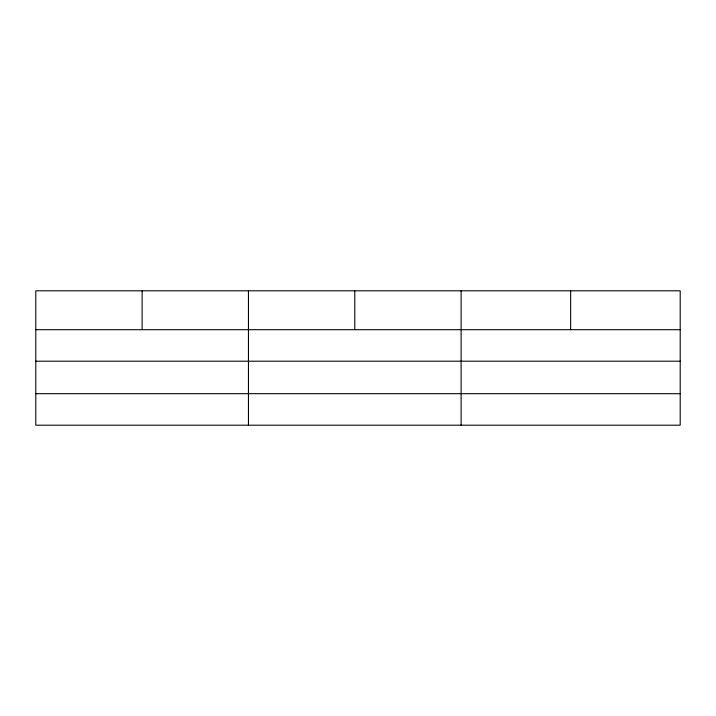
<?xml version="1.0" encoding="UTF-8"?>
<svg xmlns="http://www.w3.org/2000/svg" width="716" height="716" viewBox="0 0 716 716"><rect width="100%" height="100%" fill="white"/><g stroke="black" fill="none" stroke-linecap="round" stroke-linejoin="round"><path stroke-width="1.07" d="M680.2 361.204L680.2 290.803L35.8 290.803L35.8 425.197L680.2 425.197L680.2 361.204L35.8 361.204M35.8 329.691L680.2 329.691M35.8 393.684L680.2 393.684M570.652 290.803L570.652 329.691M461.104 290.803L461.104 425.197M354.778 290.803L354.778 329.691M248.452 290.803L248.452 425.197M142.126 290.803L142.126 329.691"/></g></svg>
